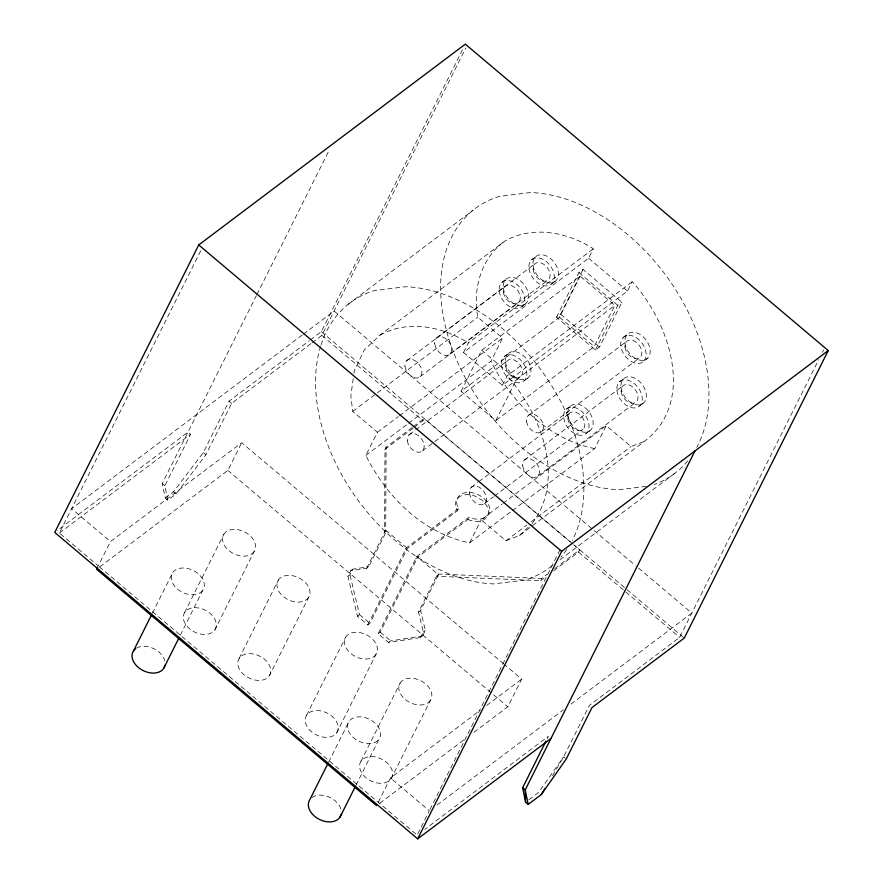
<?xml version="1.0" encoding="UTF-8"?>
<svg xmlns="http://www.w3.org/2000/svg" width="883" height="883" viewBox="0 0 883 883"><rect width="100%" height="100%" fill="white"/><g stroke="black" fill="none" stroke-linecap="round" stroke-linejoin="round"><path stroke-width="0.66" stroke-dasharray="4.42 3.31" d="M412.162 427.493L386.092 447.129L384.977 449.37L384.602 532.471L386.655 530.926L368.73 566.72L366.677 568.266L350.706 570.694L347.902 576.29L357.438 616.179L367.814 624.932L369.867 623.387L407.394 548.431L457.56 510.65L458.685 508.409L457.813 506.997A17.45 12.163 26.6 0 1 465.12 492.714A17.45 12.163 26.6 0 1 486.434 501.158L488.531 504.568A17.45 12.163 26.6 0 1 470.771 517.946L469.05 517.173L416.831 556.5L378.178 633.685L388.553 642.438L420.496 637.57L422.549 636.025L425.352 630.44L420.584 610.495L438.509 574.701L416.831 556.5M366.677 568.266L385.728 530.23L386.092 447.129M353.211 378.619L350.86 395.794L352.703 411.379L377.46 432.273L365.849 455.462C386.478 496.776 423.134 533.542 469.646 542.813L511.345 511.412M353.928 373.343L354.293 370.694L364.238 350.01L379.999 335.132L505.087 240.916C532.99 225.231 567.515 232.229 593.376 248.763L588.63 258.233L463.542 352.449L502.427 385.286L627.515 291.059L632.217 281.677C669.226 322.063 696.72 401.577 644.502 441.301L519.414 535.517L505.981 540.782L481.158 519.822L502.008 504.116M503.807 663.983L241.71 442.714L110.463 541.566L98.278 565.915L59.393 533.078L201.512 249.271M310.882 343.664L231.655 403.343L205.882 454.8L176.037 494.005L167.825 500.175L165.231 497.99L162.273 483.498L256.335 295.662M256.953 294.436L329.547 149.459M167.825 500.175L164.867 485.683L190.64 434.226L188.046 432.041L56.954 530.782M165.231 497.99L173.443 491.809L203.289 452.604L229.061 401.147L309.26 340.75M152.384 613.188L172.604 572.813M99.878 566.798L227.847 470.418L241.71 442.714M310.352 339.922L321.335 331.644L462.847 49.062M311.975 342.836L321.887 335.374L465.849 47.881M184.657 612.504L223.874 534.204M180.287 635.23L202.958 589.954A17.45 12.163 26.6 0 0 185.86 568.188A17.45 12.163 26.6 0 0 174.525 586.014A17.45 12.163 26.6 0 0 202.958 589.954M215.011 629.645A17.45 12.163 26.6 0 0 197.924 607.879A17.45 12.163 26.6 0 0 186.578 625.705A17.45 12.163 26.6 0 0 215.011 629.645L254.227 551.345A17.45 12.163 26.6 0 0 237.13 529.568A17.45 12.163 26.6 0 0 225.794 547.405A17.45 12.163 26.6 0 0 254.227 551.345M239.105 658.464L278.311 580.164M269.447 675.616A17.45 12.163 26.6 0 0 252.361 653.839A17.45 12.163 26.6 0 0 241.015 671.665A17.45 12.163 26.6 0 0 269.447 675.616L308.664 597.305A17.45 12.163 26.6 0 0 291.578 575.539A17.45 12.163 26.6 0 0 280.231 593.365A17.45 12.163 26.6 0 0 308.664 597.305M414.304 427.284L422.99 420.738L424.105 418.498L570.197 541.831M347.902 576.29L349.955 574.745L352.759 569.16L368.73 566.72M463.542 352.449L468.277 342.979L593.376 248.763M461.081 391.357L481.676 350.209L580.109 276.07L614.822 305.375L594.226 346.522L495.782 420.661L461.081 391.357L559.513 317.218L580.109 276.07M306.511 715.373L345.717 637.062M408.641 423.233L490.937 361.246L502.548 338.057L477.802 317.163C472.471 289.282 481.058 257.681 505.087 240.916M367.814 624.932L406.467 547.747L458.685 508.409M502.427 385.286L507.129 375.893L632.217 281.677M378.178 633.685L380.231 632.14L417.769 557.184M336.853 732.515A17.45 12.163 26.6 0 0 319.767 710.749A17.45 12.163 26.6 0 0 308.421 728.574A17.45 12.163 26.6 0 0 336.853 732.515L376.07 654.215A17.45 12.163 26.6 0 0 358.984 632.438A17.45 12.163 26.6 0 0 347.637 650.263A17.45 12.163 26.6 0 0 376.07 654.215M495.782 420.661L516.389 379.513L614.822 305.375M328.675 762.018L348.895 721.643M556.522 317.251L578.928 272.505L583.034 269.425L621.919 302.251L599.513 346.997L595.407 350.087L556.522 317.251L560.617 314.171L583.034 269.425M420.496 637.57L423.299 631.985L418.531 612.04L437.571 574.005L541.643 578.453L547.074 574.358M415.716 558.729L467.935 519.403L469.05 517.173M469.646 542.813L481.158 519.822M360.948 761.334L400.165 683.034M355.959 785.285L379.249 738.784A17.45 12.163 26.6 0 0 362.151 717.018A17.45 12.163 26.6 0 0 350.805 734.844A17.45 12.163 26.6 0 0 379.249 738.784M595.407 350.087L617.813 305.341L621.919 302.251M378.266 802.283L390.452 777.945L480.142 710.396M391.301 778.475A17.45 12.163 26.6 0 0 374.204 756.709A17.45 12.163 26.6 0 0 362.869 774.534A17.45 12.163 26.6 0 0 391.301 778.475L430.507 700.175A17.45 12.163 26.6 0 0 413.421 678.398A17.45 12.163 26.6 0 0 402.074 696.223A17.45 12.163 26.6 0 0 430.507 700.175M512.438 510.584L594.734 448.597L606.246 425.606L631.08 446.566L644.502 441.301M438.509 574.701L436.456 576.246L540.517 580.683L541.643 578.453M417.758 833.905L429.337 810.771L390.452 777.945M429.955 809.545L561.113 547.626M553.553 570.871L578.531 552.052L579.656 549.822L574.403 545.385M473.928 732.327L507.824 706.786L521.698 679.093L504.855 664.877M547.173 738.718L548.398 736.267L424.811 829.347M552.471 775.671L563.641 756.83L589.414 705.374L679.645 637.416L818.684 359.756M822.382 352.383L823.607 349.922M643.729 361.136L645.296 358.719A15.706 10.64 53 0 0 632.416 335.882A15.706 10.64 53 0 0 622.327 351.445A15.706 10.64 53 0 0 643.729 361.136L647.835 358.045L649.391 355.639A15.706 10.64 53 0 0 636.511 332.792A15.706 10.64 53 0 0 626.433 348.355A15.706 10.64 53 0 0 647.835 358.045M519.414 535.517L531.235 524.359M532.217 523.431C566.135 478.398 540.837 413.741 507.129 375.893M302.218 335.021L71.578 508.74L110.463 541.566M303.322 334.193L334.072 311.037L635.009 565.098M348.189 304.271L473.288 210.055M59.393 533.078L190.64 434.226M531.643 259.768L535.738 256.677M501.875 282.383L505.97 279.293M436.533 337.946L534.966 263.807M406.765 360.562L505.197 286.423M352.703 411.379L477.802 317.163M449.811 354.105L548.244 279.966M420.043 376.721L518.476 302.582M551.566 284.006L555.672 280.915M521.798 306.622L525.904 303.531M377.46 432.273L398.31 416.577M399.403 415.75L502.548 338.057M365.849 455.462L407.549 424.061M504.182 356.6L508.288 353.52M413.244 426.677L424.105 418.498M384.977 449.37L413.211 428.1M409.072 434.778L414.546 430.661M415.639 429.844L507.504 360.639M422.361 450.937L520.793 376.798M524.116 380.838L528.211 377.758M623.056 337.626L627.162 334.536M528.321 415.44L626.753 341.302M350.706 570.694L352.759 569.16M566.4 409.127L570.506 406.048M541.599 431.599L640.043 357.46M471.29 487.306L477.858 482.372M478.95 481.544L569.723 413.167M619.59 381.765L623.685 378.675M524.48 459.944L622.912 385.805M484.579 503.465L493.321 496.875M494.425 496.058L583.012 429.326M586.334 433.365L590.429 430.286M537.758 476.103L636.19 401.964M503.1 503.288L606.246 425.606M357.438 616.179L359.491 614.634L349.955 574.745M639.513 406.003L643.619 402.913M505.981 540.782L526.831 525.076M531.224 521.776L631.08 446.566M418.531 612.04L420.584 610.495M388.553 642.438L390.606 640.892L422.549 636.025M423.299 631.985L425.352 630.44M559.999 559.756L676.312 472.151M554.679 568.63L579.656 549.822M540.517 580.683L545.948 576.599M486.699 705.451L521.698 679.093M379.867 803.177L466.268 738.1M437.03 804.987L563.332 709.855M571.025 704.06L691.83 613.067L636.058 565.992M528.873 799.744L538.718 792.327L563.641 756.83L565.374 758.287M379.999 335.132C407.891 319.447 442.416 326.445 468.277 342.979M646.213 486.345L618.862 489.701A165.783 112.307 53 0 1 454.922 355.816A165.783 112.307 53 0 1 499.436 196.346L530.738 192.516A165.783 112.307 53 0 1 674.027 287.107A165.783 112.307 53 0 1 696.786 447.295M594.734 448.597C548.233 439.326 511.577 402.56 490.937 361.246M467.935 519.403L469.657 520.175A17.45 12.163 26.6 0 0 487.416 506.798L482.306 500.297L474.447 495.86A17.45 12.163 26.6 0 0 456.688 509.237L457.56 510.65M588.63 258.233L627.515 291.059M578.928 272.505L617.813 305.341M560.617 314.171L599.513 346.997M559.513 317.218L594.226 346.522M481.676 350.209L516.389 379.513M321.335 331.644L572.769 543.917M573.829 544.8L684.281 638.056M321.887 335.374L422.99 420.738M578.531 552.052L679.645 637.416M385.728 530.23L407.394 548.431M229.061 401.147L231.655 403.343M227.847 470.418L507.824 706.786M203.289 452.604L205.882 454.8M359.491 614.634L369.867 623.387M380.231 632.14L390.606 640.892M173.443 491.809L176.037 494.005M162.273 483.498L164.867 485.683M99.326 566.798L416.103 834.225M687.758 460.827A165.783 112.307 53 0 1 654.038 484.568M320.628 346.246A165.783 112.307 53 0 0 357.67 499.756A165.783 112.307 53 0 0 493.763 583.917L525.054 580.076A165.783 112.307 53 0 0 553.255 564.678M321.037 344.944A165.783 112.307 53 0 1 374.348 290.573L405.639 286.732A165.783 112.307 53 0 1 548.442 380.573A165.783 112.307 53 0 1 572.294 540.374M566.787 549.568A165.783 112.307 53 0 1 560.904 557.118M311.898 797.581A17.45 12.163 26.6 0 1 328.675 796.896A17.45 12.163 26.6 0 1 341.048 809.645M136.545 648.122A17.45 12.163 26.6 0 1 153.079 648.365A17.45 12.163 26.6 0 1 164.757 660.815M503.31 287.913A15.706 10.64 53 0 0 523.52 304.977A15.706 10.64 53 0 0 520.981 281.346A15.706 10.64 53 0 0 503.31 287.913M621.025 387.295A15.706 10.64 53 0 0 641.235 404.359A15.706 10.64 53 0 0 638.696 380.728A15.706 10.64 53 0 0 621.025 387.295M434.756 343.697A10.475 7.097 53 0 0 448.222 355.065A10.475 7.097 53 0 0 446.533 339.315A10.475 7.097 53 0 0 434.756 343.697M533.078 265.297A15.706 10.64 53 0 0 553.288 282.361A15.706 10.64 53 0 0 550.749 258.73A15.706 10.64 53 0 0 533.078 265.297M505.628 362.14A15.706 10.64 53 0 0 525.838 379.193A15.706 10.64 53 0 0 523.288 355.562A15.706 10.64 53 0 0 505.628 362.14M567.846 414.668A15.706 10.64 53 0 0 588.056 431.721A15.706 10.64 53 0 0 585.506 408.089A15.706 10.64 53 0 0 567.846 414.668M528.983 268.388A15.706 10.64 53 0 0 549.182 285.452A15.706 10.64 53 0 0 546.643 261.821A15.706 10.64 53 0 0 528.983 268.388M533.189 269.558A10.475 7.097 53 0 0 546.654 280.926A10.475 7.097 53 0 0 544.966 265.176A10.475 7.097 53 0 0 533.189 269.558M526.544 421.191A10.475 7.097 53 0 0 540.021 432.56A10.475 7.097 53 0 0 538.321 416.809A10.475 7.097 53 0 0 526.544 421.191M624.976 347.052A10.475 7.097 53 0 0 638.453 358.421A10.475 7.097 53 0 0 636.753 342.67A10.475 7.097 53 0 0 624.976 347.052M522.703 465.694A10.475 7.097 53 0 0 536.169 477.063A10.475 7.097 53 0 0 534.48 461.312A10.475 7.097 53 0 0 522.703 465.694M621.135 391.555A10.475 7.097 53 0 0 634.612 402.924A10.475 7.097 53 0 0 632.912 387.173A10.475 7.097 53 0 0 621.135 391.555M469.513 493.056A10.475 7.097 53 0 0 482.99 504.436A10.475 7.097 53 0 0 481.29 488.674A10.475 7.097 53 0 0 469.513 493.056M567.957 418.917A10.475 7.097 53 0 0 581.422 430.297A10.475 7.097 53 0 0 579.734 414.535A10.475 7.097 53 0 0 567.957 418.917M407.295 440.529A10.475 7.097 53 0 0 420.772 451.908A10.475 7.097 53 0 0 419.072 436.147A10.475 7.097 53 0 0 407.295 440.529M505.727 366.39A10.475 7.097 53 0 0 519.204 377.769A10.475 7.097 53 0 0 517.515 362.008A10.475 7.097 53 0 0 505.727 366.39M404.988 366.313A10.475 7.097 53 0 0 418.454 377.681A10.475 7.097 53 0 0 416.765 361.931A10.475 7.097 53 0 0 404.988 366.313M503.42 292.174A10.475 7.097 53 0 0 516.886 303.542A10.475 7.097 53 0 0 515.197 287.792A10.475 7.097 53 0 0 503.42 292.174M616.93 390.385A15.706 10.64 53 0 0 637.129 407.449A15.706 10.64 53 0 0 634.59 383.818A15.706 10.64 53 0 0 616.93 390.385M499.215 291.004A15.706 10.64 53 0 0 519.414 308.068A15.706 10.64 53 0 0 516.875 284.436A15.706 10.64 53 0 0 499.215 291.004M501.522 365.231A15.706 10.64 53 0 0 521.732 382.284A15.706 10.64 53 0 0 519.193 358.653A15.706 10.64 53 0 0 501.522 365.231M563.74 417.758A15.706 10.64 53 0 0 583.95 434.811A15.706 10.64 53 0 0 581.411 411.18A15.706 10.64 53 0 0 563.74 417.758"/><path stroke-width="1.32" d="M545.948 741.168L522.626 787.724L525.595 802.217L528.177 804.402L541.301 794.523L566.235 759.016L592.007 707.559L684.281 638.056L828.254 350.562L465.308 44.15L198.719 244.944L54.746 532.438L417.692 838.85L550.992 738.453M97.715 567.029L96.6 569.27L376.588 805.638M133.388 651.124L151.159 615.639M163.741 668.265L179.061 637.681M328.068 763.243L309.679 799.954A17.45 12.163 26.6 0 0 320.341 819.843A17.45 12.163 26.6 0 0 341.213 814.137M340.032 817.095L355.352 786.499M417.692 838.85L561.665 551.356L828.254 350.562M694.954 450.959L525.219 789.91L525.595 802.217M541.301 794.523L544.8 788.629M198.719 244.944L561.665 551.356M522.626 787.724L525.219 789.91L528.177 804.402M164.922 665.307A17.45 12.163 26.6 0 1 142.02 669.987A17.45 12.163 26.6 0 1 135.607 648.751"/></g></svg>
